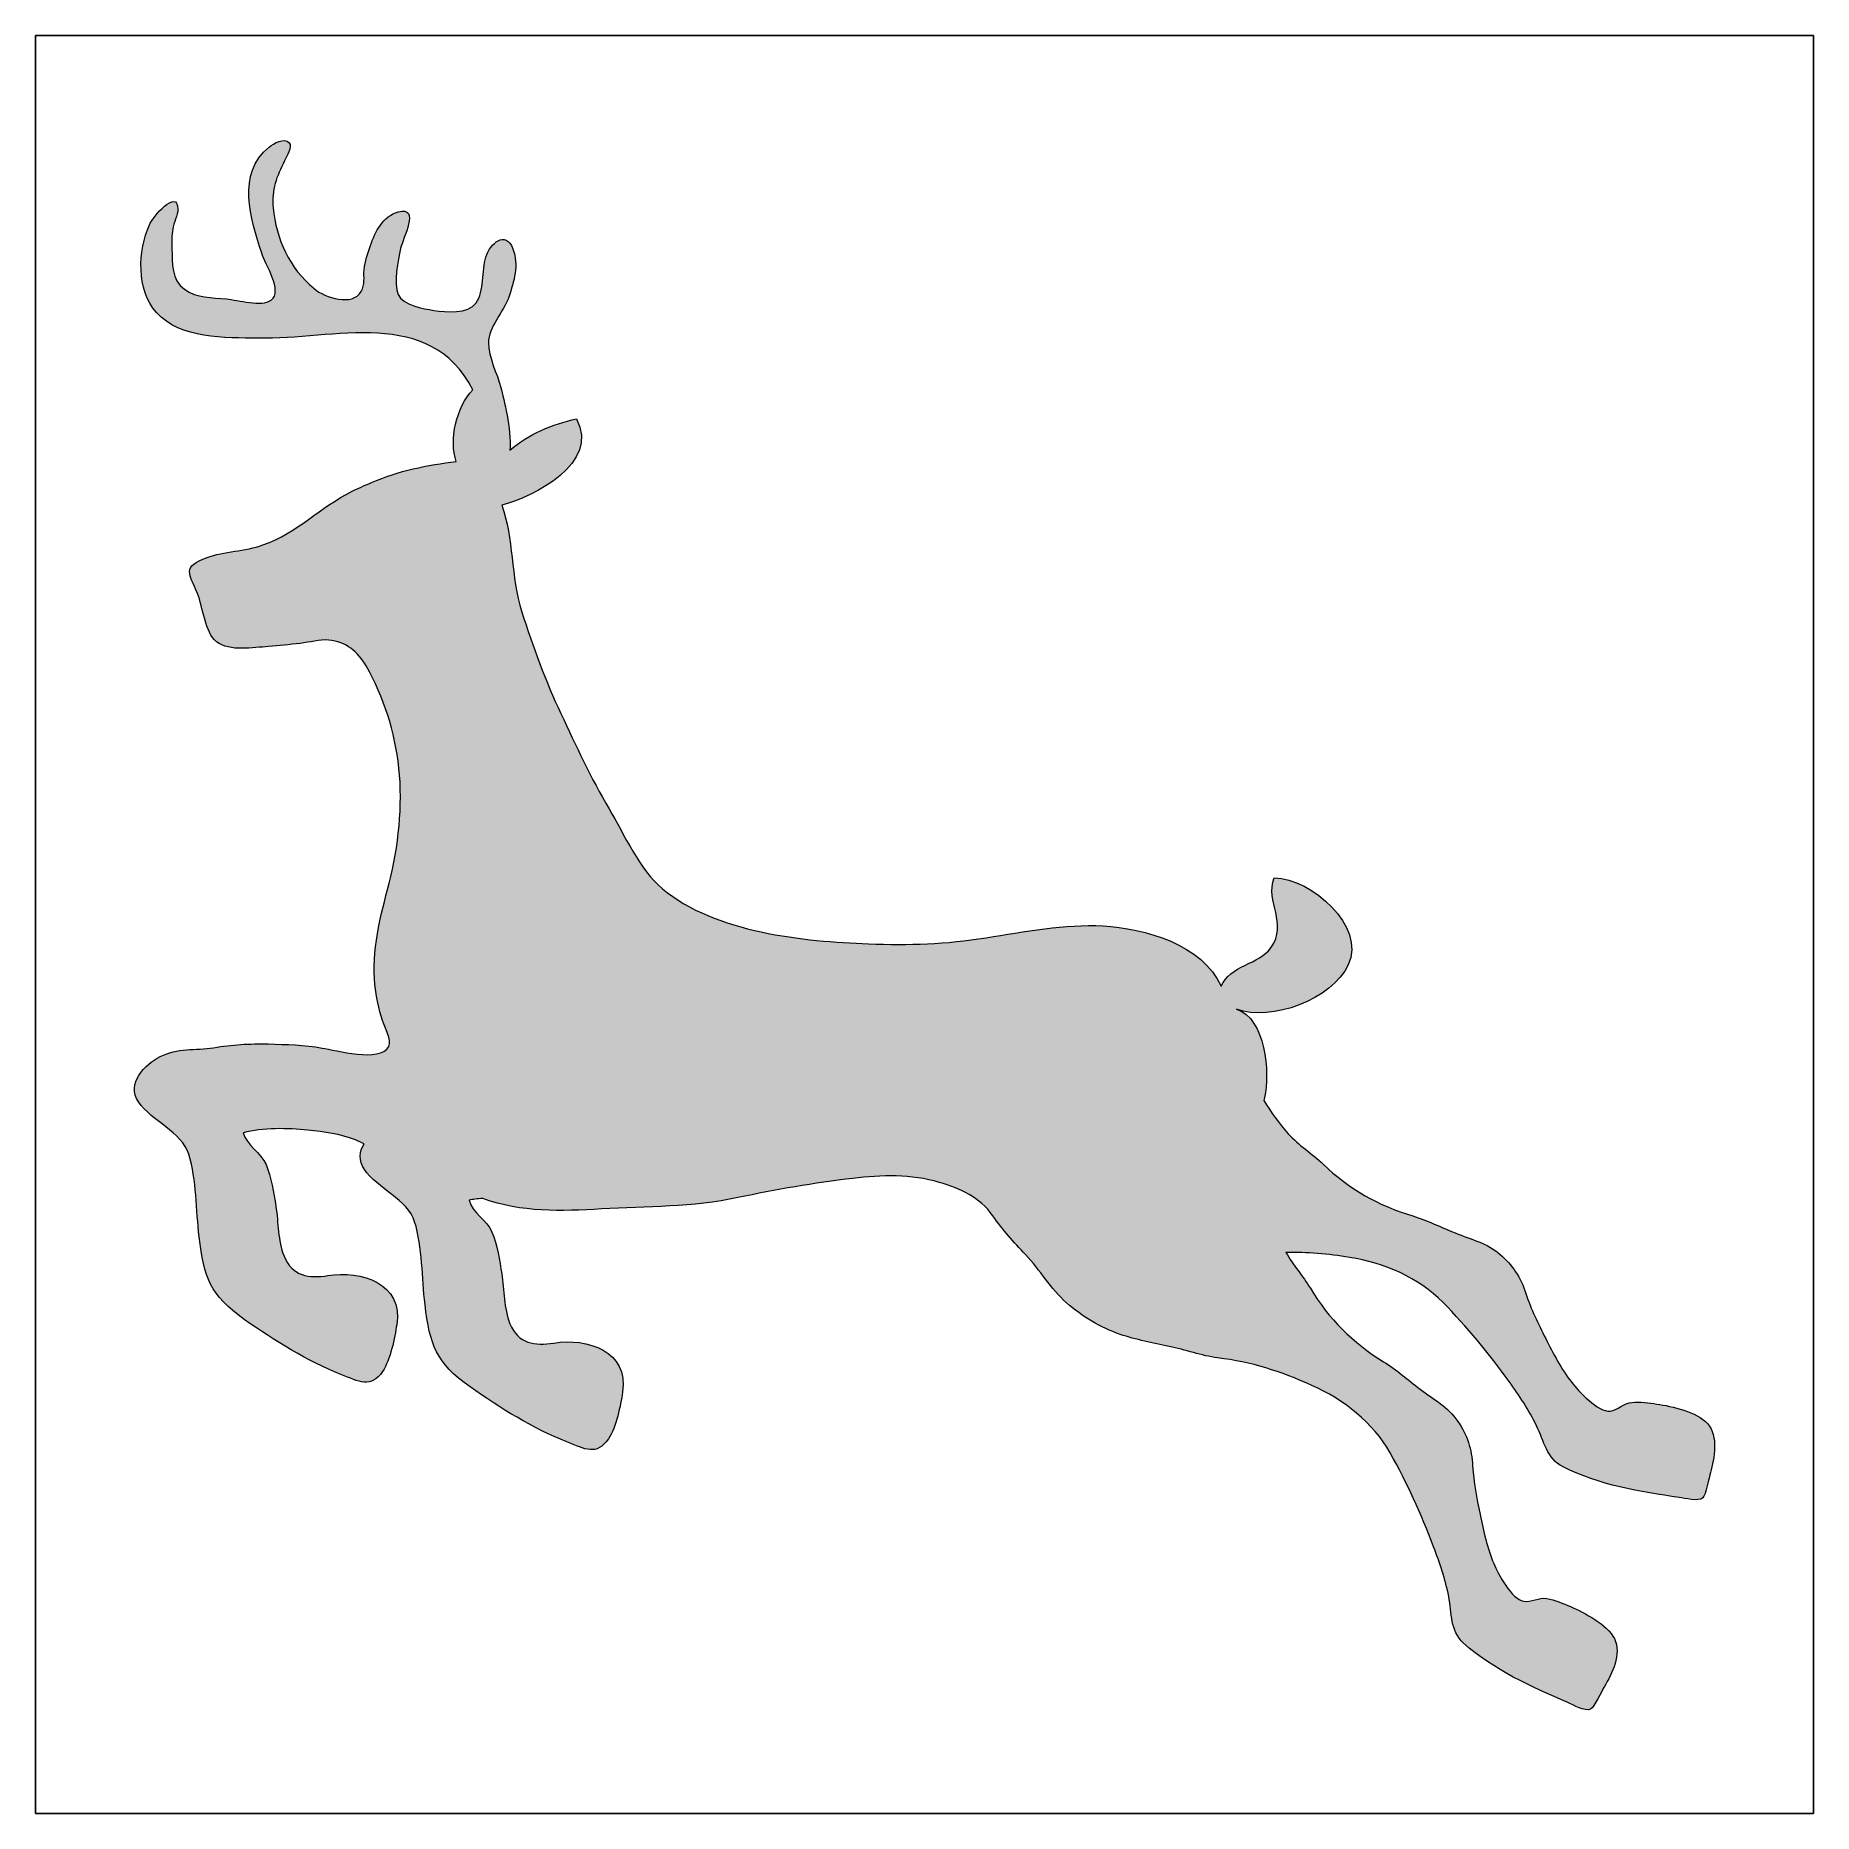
# Model space of a CAD drawing. Header units: inches. Extents: x 0 to 114, y 0 to 114.
import ezdxf

# ---------------------------------------------------------------- set-up
doc = ezdxf.new("R2010")
doc.units = ezdxf.units.IN
doc.header["$MEASUREMENT"] = 0
doc.layers.add('Image Background', color=7, linetype='Continuous')
doc.layers.add('Layer 1', color=7, linetype='Continuous')
picture_1 = doc.add_image_def('image1.png', size_in_pixel=(1350, 1350))

msp = doc.modelspace()

# ---------------------------------------------------------------- hatches: boundary and pattern name
at = {"layer": 'Layer 1', "true_color": 0x926c2a}
h = msp.add_hatch(color=47, dxfattribs=at)
h.dxf.hatch_style = 2
edge = h.paths.add_edge_path()
edge.add_spline(control_points=[(107.49, 25.06), (106.82, 25.82), (105.19, 26.18), (104.24, 26.32), (103.74, 26.39), (103.14, 26.48), (102.63, 26.43), (102.13, 26.38), (101.71, 25.93), (101.23, 25.87), (100.46, 25.78), (99.2, 27.14), (98.76, 27.71), (98.1, 28.56), (97.56, 29.58), (97.09, 30.53), (96.58, 31.53), (96.15, 32.39), (95.82, 33.42), (95.48, 34.45), (94.94, 35.28), (94.16, 35.94), (93.29, 36.69), (92.31, 36.89), (91.27, 37.32), (90.34, 37.7), (89.51, 38.11), (88.54, 38.41), (86.32, 39.08), (84.43, 40.15), (82.78, 41.74), (82.06, 42.44), (81.21, 42.94), (80.53, 43.7), (79.94, 44.36), (79.43, 45.08), (78.97, 45.84), (78.99, 45.9), (79, 45.96), (79.01, 46.03), (79.37, 47.6), (79.08, 51.13), (77.21, 51.7), (79.43, 50.88), (83.36, 52.33), (84.39, 54.56), (85.54, 57.05), (82.04, 60.09), (79.63, 60.16), (79.03, 58.58), (80.56, 57.25), (79.42, 55.65), (78.68, 54.6), (76.77, 54.52), (76.23, 53.18), (75.03, 55.85), (71.29, 56.92), (68.62, 57.06), (66.17, 57.18), (63.59, 56.69), (61.11, 56.3), (58.51, 55.88), (56.16, 55.81), (53.54, 55.91), (49.42, 56.06), (43.71, 56.61), (40.3, 59.45), (38.8, 60.7), (37.87, 62.9), (36.87, 64.59), (35.71, 66.54), (34.75, 68.63), (33.77, 70.72), (32.81, 72.75), (31.96, 75.03), (31.27, 77.24), (30.54, 79.54), (30.73, 81.99), (29.98, 84.1), (32.09, 84.7), (36.29, 86.78), (34.78, 89.65), (33.2, 89.32), (31.72, 88.67), (30.49, 87.64), (30.59, 89.06), (30.11, 90.88), (29.91, 91.68), (29.68, 92.57), (29.11, 93.61), (29.11, 94.55), (29.12, 95.55), (30.11, 96.56), (30.42, 97.49), (30.76, 98.49), (31.09, 99.53), (30.69, 100.59), (30.23, 101.81), (29.22, 100.93), (28.95, 100.06), (28.68, 99.19), (28.87, 97.85), (28.32, 97.12), (27.78, 96.39), (26.42, 96.5), (25.61, 96.63), (24.9, 96.75), (23.63, 96.95), (23.31, 97.66), (22.99, 98.35), (23.32, 99.87), (23.47, 100.61), (23.61, 101.27), (24.75, 103.36), (23.32, 102.97), (22.34, 102.69), (21.82, 101.68), (21.53, 100.8), (21.36, 100.29), (21.17, 99.79), (21.12, 99.24), (21.09, 98.75), (21.19, 98.3), (20.94, 97.85), (20.38, 96.88), (18.62, 97.43), (17.91, 98.03), (16.31, 99.36), (15.47, 101.19), (15.28, 103.23), (15.17, 104.38), (15.49, 105.24), (16.01, 106.25), (16.14, 106.51), (16.53, 107.16), (16.31, 107.41), (15.99, 107.77), (15.3, 107.36), (15.03, 107.14), (12.88, 105.39), (13.84, 102.55), (14.54, 100.31), (14.76, 99.6), (15.92, 97.86), (15.15, 97.29), (14.51, 96.83), (13.03, 97.3), (12.27, 97.37), (11.33, 97.46), (10.38, 97.41), (9.57, 97.99), (8.72, 98.6), (8.79, 99.66), (8.77, 100.59), (8.76, 101.05), (8.75, 101.43), (8.82, 101.87), (8.87, 102.23), (9.16, 102.78), (9.15, 103.14), (9.12, 104.53), (7.51, 102.6), (7.32, 102.14), (6.59, 100.44), (6.46, 97.99), (7.78, 96.49), (9.29, 94.78), (12.21, 94.88), (14.3, 94.84), (19.15, 94.73), (25.37, 96.91), (28.12, 91.52), (27.05, 90.44), (26.56, 88.28), (27.05, 86.92), (25.2, 86.68), (23.32, 86.33), (21.6, 85.56), (21.13, 85.37), (20.7, 85.17), (20.36, 85), (18.29, 83.99), (16.87, 82.35), (14.62, 81.55), (13.48, 81.15), (12.11, 81.14), (11.03, 80.74), (9.39, 80.14), (9.87, 79.72), (10.41, 78.44), (10.76, 77.57), (10.89, 75.91), (11.63, 75.33), (12.47, 74.67), (14.03, 74.96), (14.97, 75.02), (15.65, 75.06), (16.33, 75.15), (17.02, 75.22), (17.65, 75.29), (18.22, 75.49), (18.85, 75.43), (19.97, 75.32), (20.72, 74.7), (21.25, 73.77), (22.39, 71.75), (23.11, 69.56), (23.36, 67.21), (23.62, 64.8), (23.33, 62.16), (22.73, 59.8), (22.19, 57.71), (21.57, 55.39), (21.82, 53.29), (21.91, 52.5), (22.07, 51.73), (22.3, 50.97), (22.42, 50.58), (22.93, 49.71), (22.71, 49.3), (22.15, 48.26), (19.28, 49.07), (18.42, 49.21), (17.27, 49.41), (16.13, 49.44), (14.98, 49.47), (13.76, 49.5), (12.64, 49.42), (11.45, 49.23), (10.28, 49.05), (9.1, 49.23), (8.02, 48.66), (7, 48.13), (5.81, 46.94), (6.62, 45.74), (7.45, 44.52), (9.41, 43.81), (9.85, 42.38), (10.36, 40.72), (10.31, 38.78), (10.52, 37.06), (10.83, 34.46), (11.21, 33.33), (13.42, 31.76), (15.32, 30.42), (17.49, 29.07), (19.63, 28.23), (20.81, 27.76), (21.55, 27.31), (22.31, 28.42), (22.82, 29.16), (23.09, 30.59), (23.22, 31.42), (23.64, 34.06), (20.94, 34.94), (18.79, 34.58), (17.59, 34.39), (16.5, 34.54), (15.98, 35.82), (15.56, 36.84), (15.62, 37.97), (15.45, 39.04), (15.32, 39.88), (15.16, 40.91), (14.82, 41.72), (14.51, 42.46), (13.54, 42.97), (13.35, 43.76), (14.58, 44.11), (16.24, 44.06), (17.51, 43.92), (18.55, 43.81), (19.59, 43.7), (20.56, 43.3), (20.75, 43.23), (20.93, 43.14), (21.12, 43.05), (20.82, 42.55), (20.75, 41.98), (21.14, 41.4), (21.97, 40.18), (23.93, 39.47), (24.37, 38.04), (24.88, 36.38), (24.83, 34.44), (25.04, 32.72), (25.35, 30.12), (25.73, 28.99), (27.94, 27.42), (29.84, 26.08), (32.01, 24.73), (34.15, 23.89), (35.33, 23.42), (36.07, 22.97), (36.83, 24.08), (37.34, 24.82), (37.61, 26.25), (37.74, 27.08), (38.16, 29.72), (35.46, 30.6), (33.31, 30.24), (32.11, 30.04), (31.02, 30.2), (30.5, 31.48), (30.09, 32.5), (30.14, 33.63), (29.97, 34.7), (29.84, 35.54), (29.68, 36.57), (29.34, 37.38), (29.03, 38.12), (28.06, 38.63), (27.88, 39.42), (28.1, 39.48), (28.4, 39.52), (28.76, 39.53), (31.26, 38.62), (33.78, 38.72), (36.39, 38.86), (39.26, 39.01), (42.28, 38.98), (45.15, 39.59), (47.58, 40.1), (50.06, 40.54), (52.54, 40.83), (54.38, 41.05), (56.31, 41.11), (58.1, 40.57), (59.44, 40.17), (60.72, 39.61), (61.54, 38.43), (62.19, 37.49), (62.86, 36.76), (63.65, 35.93), (64.58, 34.93), (65.26, 33.75), (66.28, 32.83), (67.29, 31.93), (68.46, 31.24), (69.74, 30.8), (70.75, 30.45), (71.82, 30.25), (72.87, 30.03), (73.91, 29.81), (74.96, 29.42), (75.99, 29.29), (78.18, 29.03), (80.04, 28.42), (82.06, 27.52), (84.07, 26.62), (86.01, 25.11), (87.08, 23.19), (88.19, 21.22), (89.08, 19.28), (89.88, 17.15), (90.27, 16.13), (90.64, 15.05), (90.85, 13.95), (91.06, 12.87), (90.93, 11.75), (91.81, 10.95), (93.72, 9.24), (96.19, 8.12), (98.5, 7.13), (98.84, 6.98), (99.62, 6.52), (99.97, 6.71), (100.2, 6.82), (100.7, 7.88), (100.86, 8.16), (101.34, 8.96), (101.99, 10.26), (101.5, 11.24), (101.05, 12.14), (99.57, 12.91), (98.68, 13.3), (98.23, 13.49), (97.66, 13.74), (97.16, 13.82), (96.66, 13.9), (96.14, 13.58), (95.66, 13.64), (94.9, 13.76), (94.03, 15.4), (93.75, 16.06), (93.33, 17.05), (93.08, 18.17), (92.87, 19.21), (92.64, 20.31), (92.45, 21.26), (92.39, 22.34), (92.34, 23.41), (92.03, 24.36), (91.44, 25.2), (90.8, 26.15), (89.91, 26.59), (89.01, 27.28), (88.22, 27.89), (87.52, 28.5), (86.66, 29.04), (84.69, 30.27), (83.14, 31.79), (81.96, 33.76), (81.48, 34.56), (80.85, 35.24), (80.39, 36.06), (81.74, 36.09), (83.07, 35.97), (84.49, 35.75), (86.67, 35.4), (88.93, 34.44), (90.47, 32.87), (92.05, 31.25), (93.41, 29.61), (94.74, 27.76), (95.37, 26.88), (96.01, 25.93), (96.5, 24.92), (96.98, 23.94), (97.15, 22.81), (98.21, 22.28), (100.5, 21.11), (103.17, 20.67), (105.67, 20.32), (106.03, 20.27), (106.89, 20.02), (107.19, 20.29), (107.38, 20.46), (107.59, 21.61), (107.68, 21.92), (107.92, 22.82), (108.22, 24.25), (107.49, 25.06)], knot_values=[0, 0, 0, 0, 1, 1, 1, 2, 2, 2, 3, 3, 3, 4, 4, 4, 5, 5, 5, 6, 6, 6, 7, 7, 7, 8, 8, 8, 9, 9, 9, 10, 10, 10, 11, 11, 11, 12, 12, 12, 13, 13, 13, 14, 14, 14, 15, 15, 15, 16, 16, 16, 17, 17, 17, 18, 18, 18, 19, 19, 19, 20, 20, 20, 21, 21, 21, 22, 22, 22, 23, 23, 23, 24, 24, 24, 25, 25, 25, 26, 26, 26, 27, 27, 27, 28, 28, 28, 29, 29, 29, 30, 30, 30, 31, 31, 31, 32, 32, 32, 33, 33, 33, 34, 34, 34, 35, 35, 35, 36, 36, 36, 37, 37, 37, 38, 38, 38, 39, 39, 39, 40, 40, 40, 41, 41, 41, 42, 42, 42, 43, 43, 43, 44, 44, 44, 45, 45, 45, 46, 46, 46, 47, 47, 47, 48, 48, 48, 49, 49, 49, 50, 50, 50, 51, 51, 51, 52, 52, 52, 53, 53, 53, 54, 54, 54, 55, 55, 55, 56, 56, 56, 57, 57, 57, 58, 58, 58, 59, 59, 59, 60, 60, 60, 61, 61, 61, 62, 62, 62, 63, 63, 63, 64, 64, 64, 65, 65, 65, 66, 66, 66, 67, 67, 67, 68, 68, 68, 69, 69, 69, 70, 70, 70, 71, 71, 71, 72, 72, 72, 73, 73, 73, 74, 74, 74, 75, 75, 75, 76, 76, 76, 77, 77, 77, 78, 78, 78, 79, 79, 79, 80, 80, 80, 81, 81, 81, 82, 82, 82, 83, 83, 83, 84, 84, 84, 85, 85, 85, 86, 86, 86, 87, 87, 87, 88, 88, 88, 89, 89, 89, 90, 90, 90, 91, 91, 91, 92, 92, 92, 93, 93, 93, 94, 94, 94, 95, 95, 95, 96, 96, 96, 97, 97, 97, 98, 98, 98, 99, 99, 99, 100, 100, 100, 101, 101, 101, 102, 102, 102, 103, 103, 103, 104, 104, 104, 105, 105, 105, 106, 106, 106, 107, 107, 107, 108, 108, 108, 109, 109, 109, 110, 110, 110, 111, 111, 111, 112, 112, 112, 113, 113, 113, 114, 114, 114, 115, 115, 115, 116, 116, 116, 117, 117, 117, 118, 118, 118, 119, 119, 119, 120, 120, 120, 121, 121, 121, 122, 122, 122, 123, 123, 123, 124, 124, 124, 125, 125, 125, 126, 126, 126, 127, 127, 127, 128, 128, 128, 129, 129, 129, 130, 130, 130, 131, 131, 131, 132, 132, 132, 133, 133, 133, 134, 134, 134, 135, 135, 135, 136, 136, 136, 137, 137, 137, 138, 138, 138, 139, 139, 139, 140, 140, 140, 141, 141, 141, 142, 142, 142, 143, 143, 143, 144, 144, 144, 144], degree=3, periodic=1)

# ---------------------------------------------------------------- linework, layer by layer
at = {"layer": 'Layer 1', "lineweight": 0}
msp.add_open_spline([(107.49, 25.06), (106.82, 25.82), (105.19, 26.18), (104.24, 26.32), (103.74, 26.39), (103.14, 26.48), (102.63, 26.43), (102.13, 26.38), (101.71, 25.93), (101.23, 25.87), (100.46, 25.78), (99.2, 27.14), (98.76, 27.71), (98.1, 28.56), (97.56, 29.58), (97.09, 30.53), (96.58, 31.53), (96.15, 32.39), (95.82, 33.42), (95.48, 34.45), (94.94, 35.28), (94.16, 35.94), (93.29, 36.69), (92.31, 36.89), (91.27, 37.32), (90.34, 37.7), (89.51, 38.11), (88.54, 38.41), (86.32, 39.08), (84.43, 40.15), (82.78, 41.74), (82.06, 42.44), (81.21, 42.94), (80.53, 43.7), (79.94, 44.36), (79.43, 45.08), (78.97, 45.84), (78.99, 45.9), (79, 45.96), (79.01, 46.03), (79.37, 47.6), (79.08, 51.13), (77.21, 51.7), (79.43, 50.88), (83.36, 52.33), (84.39, 54.56), (85.54, 57.05), (82.04, 60.09), (79.63, 60.16), (79.03, 58.58), (80.56, 57.25), (79.42, 55.65), (78.68, 54.6), (76.77, 54.52), (76.23, 53.18), (75.03, 55.85), (71.29, 56.92), (68.62, 57.06), (66.17, 57.18), (63.59, 56.69), (61.11, 56.3), (58.51, 55.88), (56.16, 55.81), (53.54, 55.91), (49.42, 56.06), (43.71, 56.61), (40.3, 59.45), (38.8, 60.7), (37.87, 62.9), (36.87, 64.59), (35.71, 66.54), (34.75, 68.63), (33.77, 70.72), (32.81, 72.75), (31.96, 75.03), (31.27, 77.24), (30.54, 79.54), (30.73, 81.99), (29.98, 84.1), (32.09, 84.7), (36.29, 86.78), (34.78, 89.65), (33.2, 89.32), (31.72, 88.67), (30.49, 87.64), (30.59, 89.06), (30.11, 90.88), (29.91, 91.68), (29.68, 92.57), (29.11, 93.61), (29.11, 94.55), (29.12, 95.55), (30.11, 96.56), (30.42, 97.49), (30.76, 98.49), (31.09, 99.53), (30.69, 100.59), (30.23, 101.81), (29.22, 100.93), (28.95, 100.06), (28.68, 99.19), (28.87, 97.85), (28.32, 97.12), (27.78, 96.39), (26.42, 96.5), (25.61, 96.63), (24.9, 96.75), (23.63, 96.95), (23.31, 97.66), (22.99, 98.35), (23.32, 99.87), (23.47, 100.61), (23.61, 101.27), (24.75, 103.36), (23.32, 102.97), (22.34, 102.69), (21.82, 101.68), (21.53, 100.8), (21.36, 100.29), (21.17, 99.79), (21.12, 99.24), (21.09, 98.75), (21.19, 98.3), (20.94, 97.85), (20.38, 96.88), (18.62, 97.43), (17.91, 98.03), (16.31, 99.36), (15.47, 101.19), (15.28, 103.23), (15.17, 104.38), (15.49, 105.24), (16.01, 106.25), (16.14, 106.51), (16.53, 107.16), (16.31, 107.41), (15.99, 107.77), (15.3, 107.36), (15.03, 107.14), (12.88, 105.39), (13.84, 102.55), (14.54, 100.31), (14.76, 99.6), (15.92, 97.86), (15.15, 97.29), (14.51, 96.83), (13.03, 97.3), (12.27, 97.37), (11.33, 97.46), (10.38, 97.41), (9.57, 97.99), (8.72, 98.6), (8.79, 99.66), (8.77, 100.59), (8.76, 101.05), (8.75, 101.43), (8.82, 101.87), (8.87, 102.23), (9.16, 102.78), (9.15, 103.14), (9.12, 104.53), (7.51, 102.6), (7.32, 102.14), (6.59, 100.44), (6.46, 97.99), (7.78, 96.49), (9.29, 94.78), (12.21, 94.88), (14.3, 94.84), (19.15, 94.73), (25.37, 96.91), (28.12, 91.52), (27.05, 90.44), (26.56, 88.28), (27.05, 86.92), (25.2, 86.68), (23.32, 86.33), (21.6, 85.56), (21.13, 85.37), (20.7, 85.17), (20.36, 85), (18.29, 83.99), (16.87, 82.35), (14.62, 81.55), (13.48, 81.15), (12.11, 81.14), (11.03, 80.74), (9.39, 80.14), (9.87, 79.72), (10.41, 78.44), (10.76, 77.57), (10.89, 75.91), (11.63, 75.33), (12.47, 74.67), (14.03, 74.96), (14.97, 75.02), (15.65, 75.06), (16.33, 75.15), (17.02, 75.22), (17.65, 75.29), (18.22, 75.49), (18.85, 75.43), (19.97, 75.32), (20.72, 74.7), (21.25, 73.77), (22.39, 71.75), (23.11, 69.56), (23.36, 67.21), (23.62, 64.8), (23.33, 62.16), (22.73, 59.8), (22.19, 57.71), (21.57, 55.39), (21.82, 53.29), (21.91, 52.5), (22.07, 51.73), (22.3, 50.97), (22.42, 50.58), (22.93, 49.71), (22.71, 49.3), (22.15, 48.26), (19.28, 49.07), (18.42, 49.21), (17.27, 49.41), (16.13, 49.44), (14.98, 49.47), (13.76, 49.5), (12.64, 49.42), (11.45, 49.23), (10.28, 49.05), (9.1, 49.23), (8.02, 48.66), (7, 48.13), (5.81, 46.94), (6.62, 45.74), (7.45, 44.52), (9.41, 43.81), (9.85, 42.38), (10.36, 40.72), (10.31, 38.78), (10.52, 37.06), (10.83, 34.46), (11.21, 33.33), (13.42, 31.76), (15.32, 30.42), (17.49, 29.07), (19.63, 28.23), (20.81, 27.76), (21.55, 27.31), (22.31, 28.42), (22.82, 29.16), (23.09, 30.59), (23.22, 31.42), (23.64, 34.06), (20.94, 34.94), (18.79, 34.58), (17.59, 34.39), (16.5, 34.54), (15.98, 35.82), (15.56, 36.84), (15.62, 37.97), (15.45, 39.04), (15.32, 39.88), (15.16, 40.91), (14.82, 41.72), (14.51, 42.46), (13.54, 42.97), (13.35, 43.76), (14.58, 44.11), (16.24, 44.06), (17.51, 43.92), (18.55, 43.81), (19.59, 43.7), (20.56, 43.3), (20.75, 43.23), (20.93, 43.14), (21.12, 43.05), (20.82, 42.55), (20.75, 41.98), (21.14, 41.4), (21.97, 40.18), (23.93, 39.47), (24.37, 38.04), (24.88, 36.38), (24.83, 34.44), (25.04, 32.72), (25.35, 30.12), (25.73, 28.99), (27.94, 27.42), (29.84, 26.08), (32.01, 24.73), (34.15, 23.89), (35.33, 23.42), (36.07, 22.97), (36.83, 24.08), (37.34, 24.82), (37.61, 26.25), (37.74, 27.08), (38.16, 29.72), (35.46, 30.6), (33.31, 30.24), (32.11, 30.04), (31.02, 30.2), (30.5, 31.48), (30.09, 32.5), (30.14, 33.63), (29.97, 34.7), (29.84, 35.54), (29.68, 36.57), (29.34, 37.38), (29.03, 38.12), (28.06, 38.63), (27.88, 39.42), (28.1, 39.48), (28.4, 39.52), (28.76, 39.53), (31.26, 38.62), (33.78, 38.72), (36.39, 38.86), (39.26, 39.01), (42.28, 38.98), (45.15, 39.59), (47.58, 40.1), (50.06, 40.54), (52.54, 40.83), (54.38, 41.05), (56.31, 41.11), (58.1, 40.57), (59.44, 40.17), (60.72, 39.61), (61.54, 38.43), (62.19, 37.49), (62.86, 36.76), (63.65, 35.93), (64.58, 34.93), (65.26, 33.75), (66.28, 32.83), (67.29, 31.93), (68.46, 31.24), (69.74, 30.8), (70.75, 30.45), (71.82, 30.25), (72.87, 30.03), (73.91, 29.81), (74.96, 29.42), (75.99, 29.29), (78.18, 29.03), (80.04, 28.42), (82.06, 27.52), (84.07, 26.62), (86.01, 25.11), (87.08, 23.19), (88.19, 21.22), (89.08, 19.28), (89.88, 17.15), (90.27, 16.13), (90.64, 15.05), (90.85, 13.95), (91.06, 12.87), (90.93, 11.75), (91.81, 10.95), (93.72, 9.24), (96.19, 8.12), (98.5, 7.13), (98.84, 6.98), (99.62, 6.52), (99.97, 6.71), (100.2, 6.82), (100.7, 7.88), (100.86, 8.16), (101.34, 8.96), (101.99, 10.26), (101.5, 11.24), (101.05, 12.14), (99.57, 12.91), (98.68, 13.3), (98.23, 13.49), (97.66, 13.74), (97.16, 13.82), (96.66, 13.9), (96.14, 13.58), (95.66, 13.64), (94.9, 13.76), (94.03, 15.4), (93.75, 16.06), (93.33, 17.05), (93.08, 18.17), (92.87, 19.21), (92.64, 20.31), (92.45, 21.26), (92.39, 22.34), (92.34, 23.41), (92.03, 24.36), (91.44, 25.2), (90.8, 26.15), (89.91, 26.59), (89.01, 27.28), (88.22, 27.89), (87.52, 28.5), (86.66, 29.04), (84.69, 30.27), (83.14, 31.79), (81.96, 33.76), (81.48, 34.56), (80.85, 35.24), (80.39, 36.06), (81.74, 36.09), (83.07, 35.97), (84.49, 35.75), (86.67, 35.4), (88.93, 34.44), (90.47, 32.87), (92.05, 31.25), (93.41, 29.61), (94.74, 27.76), (95.37, 26.88), (96.01, 25.93), (96.5, 24.92), (96.98, 23.94), (97.15, 22.81), (98.21, 22.28), (100.5, 21.11), (103.17, 20.67), (105.67, 20.32), (106.03, 20.27), (106.89, 20.02), (107.19, 20.29), (107.38, 20.46), (107.59, 21.61), (107.68, 21.92), (107.92, 22.82), (108.22, 24.25), (107.49, 25.06)], degree=3, knots=[0, 0, 0, 0, 1, 1, 1, 2, 2, 2, 3, 3, 3, 4, 4, 4, 5, 5, 5, 6, 6, 6, 7, 7, 7, 8, 8, 8, 9, 9, 9, 10, 10, 10, 11, 11, 11, 12, 12, 12, 13, 13, 13, 14, 14, 14, 15, 15, 15, 16, 16, 16, 17, 17, 17, 18, 18, 18, 19, 19, 19, 20, 20, 20, 21, 21, 21, 22, 22, 22, 23, 23, 23, 24, 24, 24, 25, 25, 25, 26, 26, 26, 27, 27, 27, 28, 28, 28, 29, 29, 29, 30, 30, 30, 31, 31, 31, 32, 32, 32, 33, 33, 33, 34, 34, 34, 35, 35, 35, 36, 36, 36, 37, 37, 37, 38, 38, 38, 39, 39, 39, 40, 40, 40, 41, 41, 41, 42, 42, 42, 43, 43, 43, 44, 44, 44, 45, 45, 45, 46, 46, 46, 47, 47, 47, 48, 48, 48, 49, 49, 49, 50, 50, 50, 51, 51, 51, 52, 52, 52, 53, 53, 53, 54, 54, 54, 55, 55, 55, 56, 56, 56, 57, 57, 57, 58, 58, 58, 59, 59, 59, 60, 60, 60, 61, 61, 61, 62, 62, 62, 63, 63, 63, 64, 64, 64, 65, 65, 65, 66, 66, 66, 67, 67, 67, 68, 68, 68, 69, 69, 69, 70, 70, 70, 71, 71, 71, 72, 72, 72, 73, 73, 73, 74, 74, 74, 75, 75, 75, 76, 76, 76, 77, 77, 77, 78, 78, 78, 79, 79, 79, 80, 80, 80, 81, 81, 81, 82, 82, 82, 83, 83, 83, 84, 84, 84, 85, 85, 85, 86, 86, 86, 87, 87, 87, 88, 88, 88, 89, 89, 89, 90, 90, 90, 91, 91, 91, 92, 92, 92, 93, 93, 93, 94, 94, 94, 95, 95, 95, 96, 96, 96, 97, 97, 97, 98, 98, 98, 99, 99, 99, 100, 100, 100, 101, 101, 101, 102, 102, 102, 103, 103, 103, 104, 104, 104, 105, 105, 105, 106, 106, 106, 107, 107, 107, 108, 108, 108, 109, 109, 109, 110, 110, 110, 111, 111, 111, 112, 112, 112, 113, 113, 113, 114, 114, 114, 115, 115, 115, 116, 116, 116, 117, 117, 117, 118, 118, 118, 119, 119, 119, 120, 120, 120, 121, 121, 121, 122, 122, 122, 123, 123, 123, 124, 124, 124, 125, 125, 125, 126, 126, 126, 127, 127, 127, 128, 128, 128, 129, 129, 129, 130, 130, 130, 131, 131, 131, 132, 132, 132, 133, 133, 133, 134, 134, 134, 135, 135, 135, 136, 136, 136, 137, 137, 137, 138, 138, 138, 139, 139, 139, 140, 140, 140, 141, 141, 141, 142, 142, 142, 143, 143, 143, 144, 144, 144, 144], dxfattribs=at)

# ---------------------------------------------------------------- pictures from other files: only their frames are drawn
at = {"layer": 'Image Background'}
image = msp.add_image(picture_1, insert=(0, 0), size_in_units=(114.3, 114.3), dxfattribs=at)

doc.saveas('drawing.dxf')
